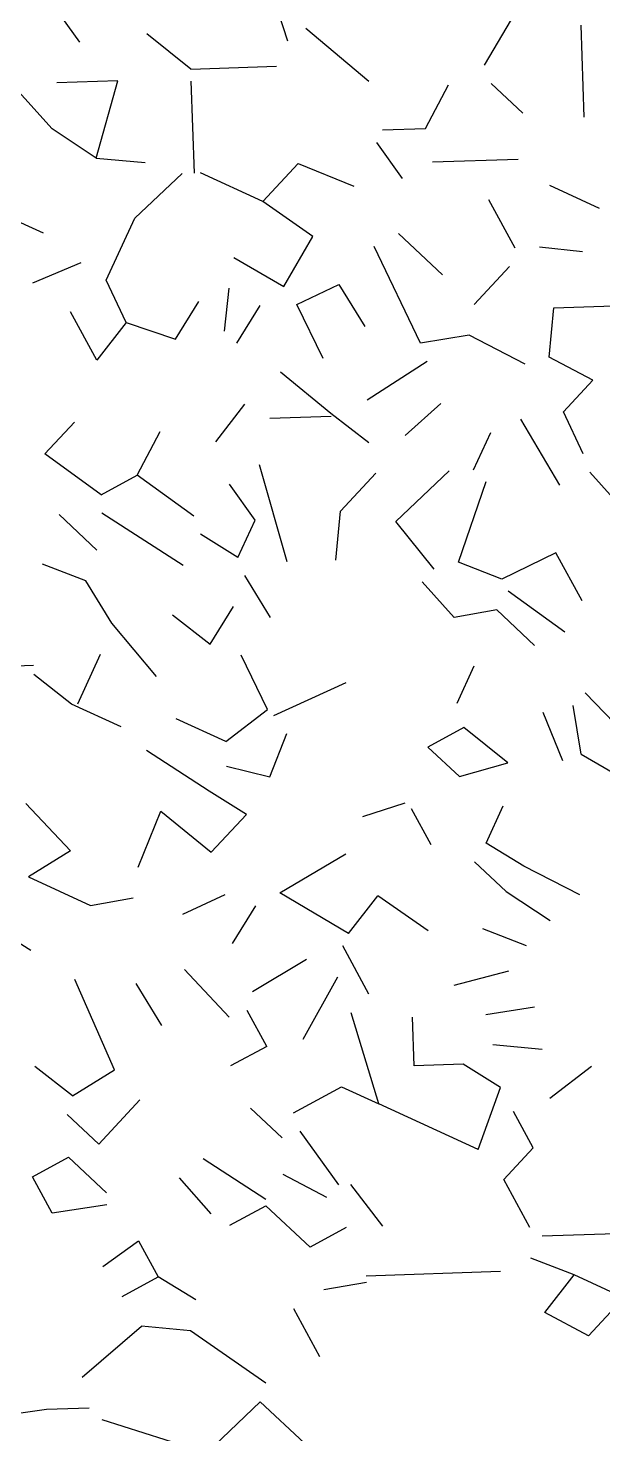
# Model space of a CAD drawing. Header units: metres. Extents: x 10 to 239, y 2 to 253.
# Drawn here: x 16.947 to 17.455, y 187.279 to 188.519 of the extents above; entities that cross this region are included whole.
import ezdxf

# ---------------------------------------------------------------- set-up
doc = ezdxf.new("R2010")
doc.units = ezdxf.units.M
doc.header["$MEASUREMENT"] = 0
doc.layers.add('bloques ARBOLES', color=7, linetype='Continuous', true_color=0xb8d897)

# ---------------------------------------------------------------- blocks, each defined once
blk = doc.blocks.new('arb-alz-77')
at = {"layer": 'bloques ARBOLES', "linetype": 'Continuous'}
for p, q in [((-3.1795, 7.8762), (-3.2072, 7.9624)), ((-2.7793, 7.8274), (-2.6967, 7.9672)), ((-3.6029, 7.8743), (-3.6551, 7.9473)), ((-3.3768, 7.8197), (-3.4665, 7.8914)), ((-3.0148, 7.7946), (-3.1429, 7.9023)), ((-2.5764, 7.7221), (-2.5826, 7.9088)), ((-3.6592, 7.698), (-3.8016, 7.8551)), ((-3.3768, 7.8197), (-3.2027, 7.8256)), ((-3.3768, 7.8197), (-3.2027, 7.8256)), ((-3.3768, 7.8197), (-3.2027, 7.8256)), ((-3.5255, 7.796), (-3.6499, 7.7918)), ((-3.57, 7.6388), (-3.5255, 7.796)), ((-3.3696, 7.6082), (-3.376, 7.7948)), ((-3.3696, 7.6082), (-3.376, 7.7948)), ((-3.3696, 7.6082), (-3.376, 7.7948)), ((-2.8995, 7.6988), (-2.8526, 7.7876)), ((-2.7012, 7.7303), (-2.7655, 7.7906)), ((-3.57, 7.6388), (-3.6592, 7.698)), ((-3.57, 7.6388), (-3.6592, 7.698)), ((-3.57, 7.6388), (-3.6592, 7.698)), ((-2.9865, 7.6959), (-2.8995, 7.6988)), ((-2.9865, 7.6959), (-2.8995, 7.6988)), ((-2.9865, 7.6959), (-2.8995, 7.6988)), ((-2.9459, 7.5975), (-2.9982, 7.6706)), ((-2.9459, 7.5975), (-2.9982, 7.6706)), ((-2.9459, 7.5975), (-2.9982, 7.6706)), ((-2.9459, 7.5975), (-2.9982, 7.6706)), ((-3.57, 7.6388), (-3.47, 7.6296)), ((-3.57, 7.6388), (-3.47, 7.6296)), ((-2.8847, 7.6308), (-2.7104, 7.6366)), ((-2.8847, 7.6308), (-2.7104, 7.6366)), ((-2.8847, 7.6308), (-2.7104, 7.6366)), ((-2.8847, 7.6308), (-2.7104, 7.6366)), ((-3.4912, 7.5168), (-3.3946, 7.6073)), ((-3.4912, 7.5168), (-3.3946, 7.6073)), ((-3.2307, 7.5507), (-3.3572, 7.6087)), ((-3.2307, 7.5507), (-3.3572, 7.6087)), ((-3.2307, 7.5507), (-3.3572, 7.6087)), ((-3.2307, 7.5507), (-3.3572, 7.6087)), ((-3.2307, 7.5507), (-3.1587, 7.6277)), ((-3.2307, 7.5507), (-3.1587, 7.6277)), ((-3.2307, 7.5507), (-3.1587, 7.6277)), ((-3.2307, 7.5507), (-3.1587, 7.6277)), ((-3.2307, 7.5507), (-3.1587, 7.6277)), ((-3.2307, 7.5507), (-3.1587, 7.6277)), ((-3.2307, 7.5507), (-3.1587, 7.6277)), ((-3.1587, 7.6277), (-3.045, 7.5818)), ((-2.5453, 7.5364), (-2.6464, 7.5828)), ((-3.1287, 7.4793), (-3.2307, 7.5507)), ((-3.1287, 7.4793), (-3.2307, 7.5507)), ((-2.7169, 7.4558), (-2.77, 7.5536)), ((-2.7169, 7.4558), (-2.77, 7.5536)), ((-2.7169, 7.4558), (-2.77, 7.5536)), ((-2.7169, 7.4558), (-2.77, 7.5536)), ((-2.7169, 7.4558), (-2.77, 7.5536)), ((-2.7169, 7.4558), (-2.77, 7.5536)), ((-2.7169, 7.4558), (-2.77, 7.5536)), ((-3.6769, 7.4857), (-3.7529, 7.5205)), ((-3.6769, 7.4857), (-3.7529, 7.5205)), ((-3.6769, 7.4857), (-3.7529, 7.5205)), ((-3.5493, 7.3904), (-3.4912, 7.5168)), ((-3.5493, 7.3904), (-3.4912, 7.5168)), ((-3.1875, 7.3776), (-3.1287, 7.4793)), ((-3.1875, 7.3776), (-3.1287, 7.4793)), ((-2.9545, 7.4851), (-2.8644, 7.401)), ((-3.2892, 7.4366), (-3.1875, 7.3776)), ((-2.9096, 7.2624), (-3.0034, 7.4587)), ((-2.9096, 7.2624), (-3.0034, 7.4587)), ((-2.9096, 7.2624), (-3.0034, 7.4587)), ((-2.5796, 7.448), (-2.6671, 7.4575)), ((-3.6986, 7.3853), (-3.6002, 7.4261)), ((-3.6986, 7.3853), (-3.6002, 7.4261)), ((-3.6986, 7.3853), (-3.6002, 7.4261)), ((-2.8001, 7.3408), (-2.7281, 7.4181)), ((-3.5089, 7.3045), (-3.5493, 7.3904)), ((-3.1614, 7.3412), (-3.0756, 7.3814)), ((-3.1614, 7.3412), (-3.0756, 7.3814)), ((-3.1614, 7.3412), (-3.0756, 7.3814)), ((-3.0756, 7.3814), (-3.0228, 7.296)), ((-3.0756, 7.3814), (-3.0228, 7.296)), ((-3.2994, 7.3738), (-3.3091, 7.2864)), ((-3.2994, 7.3738), (-3.3091, 7.2864)), ((-3.5686, 7.2278), (-3.6217, 7.3257)), ((-3.5686, 7.2278), (-3.6217, 7.3257)), ((-3.5686, 7.2278), (-3.6217, 7.3257)), ((-3.5686, 7.2278), (-3.6217, 7.3257)), ((-3.5686, 7.2278), (-3.6217, 7.3257)), ((-3.408, 7.2706), (-3.3609, 7.3469)), ((-3.408, 7.2706), (-3.3609, 7.3469)), ((-3.2832, 7.2623), (-3.2361, 7.3387)), ((-3.2832, 7.2623), (-3.2361, 7.3387)), ((-3.1078, 7.2308), (-3.1614, 7.3412)), ((-2.6472, 7.2339), (-2.6379, 7.3339)), ((-2.6472, 7.2339), (-2.6379, 7.3339)), ((-2.6472, 7.2339), (-2.6379, 7.3339)), ((-2.6472, 7.2339), (-2.6379, 7.3339)), ((-2.6379, 7.3339), (-2.4638, 7.3398)), ((-3.5089, 7.3045), (-3.5686, 7.2278)), ((-3.5089, 7.3045), (-3.5686, 7.2278)), ((-3.5089, 7.3045), (-3.408, 7.2706)), ((-3.5089, 7.3045), (-3.408, 7.2706)), ((-2.8106, 7.2783), (-2.9096, 7.2624)), ((-2.6964, 7.2198), (-2.8106, 7.2783)), ((-2.6964, 7.2198), (-2.8106, 7.2783)), ((-2.6964, 7.2198), (-2.8106, 7.2783)), ((-2.5583, 7.1872), (-2.6472, 7.2339)), ((-2.5583, 7.1872), (-2.6472, 7.2339)), ((-2.5583, 7.1872), (-2.6472, 7.2339)), ((-2.5583, 7.1872), (-2.6472, 7.2339)), ((-3.0178, 7.1467), (-2.896, 7.2255)), ((-3.0178, 7.1467), (-2.896, 7.2255)), ((-3.0178, 7.1467), (-2.896, 7.2255)), ((-3.0178, 7.1467), (-2.896, 7.2255)), ((-3.0917, 7.1194), (-3.1941, 7.203)), ((-3.0917, 7.1194), (-3.1941, 7.203)), ((-3.0917, 7.1194), (-3.1941, 7.203)), ((-3.0917, 7.1194), (-3.1941, 7.203)), ((-2.6184, 7.1228), (-2.5583, 7.1872)), ((-2.6184, 7.1228), (-2.5583, 7.1872)), ((-3.3263, 7.0616), (-3.2667, 7.1383)), ((-3.3263, 7.0616), (-3.2667, 7.1383)), ((-3.3263, 7.0616), (-3.2667, 7.1383)), ((-3.0148, 7.0597), (-3.0917, 7.1194)), ((-3.0148, 7.0597), (-3.0917, 7.1194)), ((-2.9406, 7.0746), (-2.8681, 7.1393)), ((-2.9406, 7.0746), (-2.8681, 7.1393)), ((-2.5781, 7.037), (-2.6184, 7.1228)), ((-3.6743, 7.0374), (-3.6141, 7.1017)), ((-3.6743, 7.0374), (-3.6141, 7.1017)), ((-3.6743, 7.0374), (-3.6141, 7.1017)), ((-3.6743, 7.0374), (-3.6141, 7.1017)), ((-3.0914, 7.1131), (-3.2159, 7.1089)), ((-3.0914, 7.1131), (-3.2159, 7.1089)), ((-2.6257, 6.9732), (-2.7052, 7.1074)), ((-2.6257, 6.9732), (-2.7052, 7.1074)), ((-2.6257, 6.9732), (-2.7052, 7.1074)), ((-2.6257, 6.9732), (-2.7052, 7.1074)), ((-3.486, 6.9939), (-3.4392, 7.0827)), ((-3.486, 6.9939), (-3.4392, 7.0827)), ((-3.486, 6.9939), (-3.4392, 7.0827)), ((-3.486, 6.9939), (-3.4392, 7.0827)), ((-3.486, 6.9939), (-3.4392, 7.0827)), ((-3.486, 6.9939), (-3.4392, 7.0827)), ((-3.486, 6.9939), (-3.4392, 7.0827)), ((-2.8014, 7.0045), (-2.7665, 7.0805)), ((-2.8014, 7.0045), (-2.7665, 7.0805)), ((-2.8014, 7.0045), (-2.7665, 7.0805)), ((-2.8014, 7.0045), (-2.7665, 7.0805)), ((-2.8014, 7.0045), (-2.7665, 7.0805)), ((-2.8014, 7.0045), (-2.7665, 7.0805)), ((-3.5593, 6.954), (-3.6743, 7.0374)), ((-3.1811, 6.8174), (-3.2375, 7.0148)), ((-3.1811, 6.8174), (-3.2375, 7.0148)), ((-3.1811, 6.8174), (-3.2375, 7.0148)), ((-3.1811, 6.8174), (-3.2375, 7.0148)), ((-3.5593, 6.954), (-3.486, 6.9939)), ((-3.5593, 6.954), (-3.486, 6.9939)), ((-3.5593, 6.954), (-3.486, 6.9939)), ((-3.3711, 6.9106), (-3.486, 6.9939)), ((-3.3711, 6.9106), (-3.486, 6.9939)), ((-3.0725, 6.9206), (-3.0004, 6.9978)), ((-2.9596, 6.8996), (-2.8509, 7.0028)), ((-2.9596, 6.8996), (-2.8509, 7.0028)), ((-2.8322, 6.8167), (-2.7755, 6.9806)), ((-2.8322, 6.8167), (-2.7755, 6.9806)), ((-2.8322, 6.8167), (-2.7755, 6.9806)), ((-2.8322, 6.8167), (-2.7755, 6.9806)), ((-2.4997, 6.9276), (-2.5644, 7.0001)), ((-2.4997, 6.9276), (-2.5644, 7.0001)), ((-2.4997, 6.9276), (-2.5644, 7.0001)), ((-2.4997, 6.9276), (-2.5644, 7.0001)), ((-3.2463, 6.9024), (-3.2985, 6.9753)), ((-3.2463, 6.9024), (-3.2985, 6.9753)), ((-3.2463, 6.9024), (-3.2985, 6.9753)), ((-3.0816, 6.8207), (-3.0725, 6.9206)), ((-3.0816, 6.8207), (-3.0725, 6.9206)), ((-3.5681, 6.8416), (-3.6452, 6.9138)), ((-3.3925, 6.8102), (-3.558, 6.9167)), ((-3.3925, 6.8102), (-3.558, 6.9167)), ((-3.281, 6.8264), (-3.2463, 6.9024)), ((-3.281, 6.8264), (-3.2463, 6.9024)), ((-2.8816, 6.8025), (-2.9596, 6.8996)), ((-3.281, 6.8264), (-3.3574, 6.8737)), ((-3.281, 6.8264), (-3.3574, 6.8737)), ((-2.6337, 6.8358), (-2.7439, 6.7823)), ((-2.5806, 6.7379), (-2.6337, 6.8358)), ((-2.5806, 6.7379), (-2.6337, 6.8358)), ((-2.5806, 6.7379), (-2.6337, 6.8358)), ((-2.5806, 6.7379), (-2.6337, 6.8358)), ((-3.5909, 6.7786), (-3.6792, 6.8129)), ((-3.5909, 6.7786), (-3.6792, 6.8129)), ((-3.5909, 6.7786), (-3.6792, 6.8129)), ((-2.7439, 6.7823), (-2.8322, 6.8167)), ((-2.7439, 6.7823), (-2.8322, 6.8167)), ((-3.5381, 6.6931), (-3.5909, 6.7786)), ((-3.5381, 6.6931), (-3.5909, 6.7786)), ((-3.2146, 6.7041), (-3.2673, 6.7895)), ((-2.8409, 6.7043), (-2.9058, 6.7768)), ((-2.8409, 6.7043), (-2.9058, 6.7768)), ((-2.8409, 6.7043), (-2.9058, 6.7768)), ((-2.6157, 6.6744), (-2.7306, 6.7579)), ((-3.3373, 6.6502), (-3.2902, 6.7265)), ((-3.3373, 6.6502), (-3.2902, 6.7265)), ((-2.7543, 6.7197), (-2.8409, 6.7043)), ((-2.7543, 6.7197), (-2.8409, 6.7043)), ((-2.7543, 6.7197), (-2.8409, 6.7043)), ((-2.677, 6.6475), (-2.7543, 6.7197)), ((-2.677, 6.6475), (-2.7543, 6.7197)), ((-2.677, 6.6475), (-2.7543, 6.7197)), ((-2.677, 6.6475), (-2.7543, 6.7197)), ((-3.4472, 6.5842), (-3.5381, 6.6931)), ((-3.4141, 6.7098), (-3.3373, 6.6502)), ((-3.4141, 6.7098), (-3.3373, 6.6502)), ((-3.4141, 6.7098), (-3.3373, 6.6502)), ((-3.4141, 6.7098), (-3.3373, 6.6502)), ((-3.4141, 6.7098), (-3.3373, 6.6502)), ((-3.4141, 6.7098), (-3.3373, 6.6502)), ((-3.4141, 6.7098), (-3.3373, 6.6502)), ((-3.6971, 6.6068), (-3.9958, 6.5967)), ((-3.6073, 6.5289), (-3.561, 6.6301)), ((-3.6073, 6.5289), (-3.561, 6.6301)), ((-3.2207, 6.5172), (-3.2742, 6.6274)), ((-3.2207, 6.5172), (-3.2742, 6.6274)), ((-3.2207, 6.5172), (-3.2742, 6.6274)), ((-2.835, 6.5301), (-2.8003, 6.6059)), ((-2.835, 6.5301), (-2.8003, 6.6059)), ((-3.6198, 6.5284), (-3.6965, 6.5882)), ((-3.6198, 6.5284), (-3.6965, 6.5882)), ((-3.6198, 6.5284), (-3.6965, 6.5882)), ((-3.6198, 6.5284), (-3.6965, 6.5882)), ((-3.6198, 6.5284), (-3.6965, 6.5882)), ((-3.6198, 6.5284), (-3.6965, 6.5882)), ((-3.2079, 6.5051), (-3.0608, 6.5723)), ((-3.2079, 6.5051), (-3.0608, 6.5723)), ((-2.4581, 6.4308), (-2.5742, 6.5513)), ((-3.5185, 6.482), (-3.6198, 6.5284)), ((-2.5824, 6.4265), (-2.5983, 6.5257)), ((-2.5824, 6.4265), (-2.5983, 6.5257)), ((-2.5824, 6.4265), (-2.5983, 6.5257)), ((-2.5824, 6.4265), (-2.5983, 6.5257)), ((-2.5824, 6.4265), (-2.5983, 6.5257)), ((-2.5824, 6.4265), (-2.5983, 6.5257)), ((-2.5824, 6.4265), (-2.5983, 6.5257)), ((-3.3057, 6.452), (-3.407, 6.4983)), ((-3.3057, 6.452), (-3.407, 6.4983)), ((-3.3057, 6.452), (-3.2207, 6.5172)), ((-3.3057, 6.452), (-3.2207, 6.5172)), ((-2.6193, 6.4128), (-2.66, 6.5111)), ((-2.6193, 6.4128), (-2.66, 6.5111)), ((-2.6193, 6.4128), (-2.66, 6.5111)), ((-3.2161, 6.3802), (-3.1818, 6.4686)), ((-3.2161, 6.3802), (-3.1818, 6.4686)), ((-3.2161, 6.3802), (-3.1818, 6.4686)), ((-2.821, 6.4808), (-2.8944, 6.4409)), ((-2.7314, 6.409), (-2.821, 6.4808)), ((-2.7314, 6.409), (-2.821, 6.4808)), ((-2.7314, 6.409), (-2.821, 6.4808)), ((-3.3398, 6.3511), (-3.4671, 6.434)), ((-3.3398, 6.3511), (-3.4671, 6.434)), ((-3.3398, 6.3511), (-3.4671, 6.434)), ((-2.8944, 6.4409), (-2.83, 6.3808)), ((-2.8944, 6.4409), (-2.83, 6.3808)), ((-2.8944, 6.4409), (-2.83, 6.3808)), ((-2.83, 6.3808), (-2.7314, 6.409)), ((-2.5824, 6.4265), (-2.4808, 6.3677)), ((-3.3041, 6.4022), (-3.2161, 6.3802)), ((-3.3041, 6.4022), (-3.2161, 6.3802)), ((-3.3041, 6.4022), (-3.2161, 6.3802)), ((-3.2633, 6.3039), (-3.3398, 6.3511)), ((-3.2633, 6.3039), (-3.3398, 6.3511)), ((-3.2633, 6.3039), (-3.3398, 6.3511)), ((-3.2633, 6.3039), (-3.3398, 6.3511)), ((-3.7126, 6.3261), (-3.6221, 6.2295)), ((-3.7126, 6.3261), (-3.6221, 6.2295)), ((-3.7126, 6.3261), (-3.6221, 6.2295)), ((-3.7126, 6.3261), (-3.6221, 6.2295)), ((-3.0266, 6.2995), (-2.9403, 6.3273)), ((-3.0266, 6.2995), (-2.9403, 6.3273)), ((-3.0266, 6.2995), (-2.9403, 6.3273)), ((-3.0266, 6.2995), (-2.9403, 6.3273)), ((-2.7757, 6.2457), (-2.7408, 6.3216)), ((-2.7757, 6.2457), (-2.7408, 6.3216)), ((-2.7757, 6.2457), (-2.7408, 6.3216)), ((-3.4839, 6.1968), (-3.438, 6.3104)), ((-3.4839, 6.1968), (-3.438, 6.3104)), ((-3.4839, 6.1968), (-3.438, 6.3104)), ((-3.438, 6.3104), (-3.3356, 6.2268)), ((-3.438, 6.3104), (-3.3356, 6.2268)), ((-3.3356, 6.2268), (-3.2633, 6.3039)), ((-2.8876, 6.2419), (-2.9274, 6.3152)), ((-2.8876, 6.2419), (-2.9274, 6.3152)), ((-2.6992, 6.1984), (-2.7757, 6.2457)), ((-2.6992, 6.1984), (-2.7757, 6.2457)), ((-3.6221, 6.2295), (-3.7076, 6.1768)), ((-3.6221, 6.2295), (-3.7076, 6.1768)), ((-3.1957, 6.1442), (-3.0614, 6.2234)), ((-3.1957, 6.1442), (-3.0614, 6.2234)), ((-3.1957, 6.1442), (-3.0614, 6.2234)), ((-2.7349, 6.1474), (-2.7993, 6.2075)), ((-3.7076, 6.1768), (-3.5809, 6.1188)), ((-2.5852, 6.14), (-2.6992, 6.1984)), ((-2.5852, 6.14), (-2.6992, 6.1984)), ((-2.7349, 6.1474), (-2.6457, 6.0882)), ((-2.7349, 6.1474), (-2.6457, 6.0882)), ((-3.5809, 6.1188), (-3.4943, 6.1342)), ((-3.5809, 6.1188), (-3.4943, 6.1342)), ((-3.5809, 6.1188), (-3.4943, 6.1342)), ((-3.5809, 6.1188), (-3.4943, 6.1342)), ((-3.5809, 6.1188), (-3.4943, 6.1342)), ((-3.5809, 6.1188), (-3.4943, 6.1342)), ((-3.3076, 6.1405), (-3.3936, 6.1001)), ((-3.3076, 6.1405), (-3.3936, 6.1001)), ((-3.056, 6.0617), (-3.1957, 6.1442)), ((-3.056, 6.0617), (-3.1957, 6.1442)), ((-3.056, 6.0617), (-3.1957, 6.1442)), ((-3.056, 6.0617), (-3.1957, 6.1442)), ((-3.056, 6.0617), (-3.1957, 6.1442)), ((-3.056, 6.0617), (-2.9963, 6.1385)), ((-2.8941, 6.0672), (-2.9963, 6.1385)), ((-2.8941, 6.0672), (-2.9963, 6.1385)), ((-2.8941, 6.0672), (-2.9963, 6.1385)), ((-2.8941, 6.0672), (-2.9963, 6.1385)), ((-2.8941, 6.0672), (-2.9963, 6.1385)), ((-2.8941, 6.0672), (-2.9963, 6.1385)), ((-2.8941, 6.0672), (-2.9963, 6.1385)), ((-3.2919, 6.0413), (-3.2446, 6.1177)), ((-3.2919, 6.0413), (-3.2446, 6.1177)), ((-3.2919, 6.0413), (-3.2446, 6.1177)), ((-3.2919, 6.0413), (-3.2446, 6.1177)), ((-3.7025, 6.0274), (-3.7788, 6.0747)), ((-3.7025, 6.0274), (-3.7788, 6.0747)), ((-3.7025, 6.0274), (-3.7788, 6.0747)), ((-2.6938, 6.0366), (-2.7822, 6.071)), ((-3.0144, 5.9386), (-3.0675, 6.0364)), ((-3.0144, 5.9386), (-3.0675, 6.0364)), ((-3.1412, 6.0089), (-3.2511, 5.9431)), ((-3.2992, 5.8916), (-3.3898, 5.9882)), ((-3.2992, 5.8916), (-3.3898, 5.9882)), ((-2.8407, 5.9569), (-2.7296, 5.9856)), ((-2.8407, 5.9569), (-2.7296, 5.9856)), ((-2.8407, 5.9569), (-2.7296, 5.9856)), ((-3.5324, 5.7842), (-3.6133, 5.9683)), ((-3.5324, 5.7842), (-3.6133, 5.9683)), ((-3.5324, 5.7842), (-3.6133, 5.9683)), ((-3.4357, 5.8746), (-3.4885, 5.9599)), ((-3.4357, 5.8746), (-3.4885, 5.9599)), ((-3.1483, 5.8469), (-3.0779, 5.9738)), ((-3.1483, 5.8469), (-3.0779, 5.9738)), ((-3.1483, 5.8469), (-3.0779, 5.9738)), ((-3.1483, 5.8469), (-3.0779, 5.9738)), ((-3.1483, 5.8469), (-3.0779, 5.9738)), ((-3.1483, 5.8469), (-3.0779, 5.9738)), ((-3.2225, 5.832), (-3.2624, 5.9053)), ((-3.2225, 5.832), (-3.2624, 5.9053)), ((-3.2225, 5.832), (-3.2624, 5.9053)), ((-3.2225, 5.832), (-3.2624, 5.9053)), ((-2.9944, 5.7151), (-3.0505, 5.9)), ((-2.9944, 5.7151), (-3.0505, 5.9)), ((-2.9944, 5.7151), (-3.0505, 5.9)), ((-2.9944, 5.7151), (-3.0505, 5.9)), ((-2.9222, 5.7922), (-2.9256, 5.8918)), ((-2.9222, 5.7922), (-2.9256, 5.8918)), ((-2.7763, 5.8968), (-2.6772, 5.9125)), ((-2.7763, 5.8968), (-2.6772, 5.9125)), ((-2.6619, 5.826), (-2.7618, 5.835)), ((-2.6619, 5.826), (-2.7618, 5.835)), ((-2.6619, 5.826), (-2.7618, 5.835)), ((-2.6619, 5.826), (-2.7618, 5.835)), ((-2.6619, 5.826), (-2.7618, 5.835)), ((-2.6619, 5.826), (-2.7618, 5.835)), ((-3.2225, 5.832), (-3.2959, 5.7922)), ((-3.2225, 5.832), (-3.2959, 5.7922)), ((-3.2225, 5.832), (-3.2959, 5.7922)), ((-3.2225, 5.832), (-3.2959, 5.7922)), ((-3.6177, 5.7314), (-3.6946, 5.7911)), ((-3.6177, 5.7314), (-3.6946, 5.7911)), ((-3.6177, 5.7314), (-3.6946, 5.7911)), ((-3.6177, 5.7314), (-3.5324, 5.7842)), ((-3.6177, 5.7314), (-3.5324, 5.7842)), ((-3.6177, 5.7314), (-3.5324, 5.7842)), ((-3.6177, 5.7314), (-3.5324, 5.7842)), ((-3.6177, 5.7314), (-3.5324, 5.7842)), ((-2.8228, 5.7956), (-2.9222, 5.7922)), ((-2.8228, 5.7956), (-2.9222, 5.7922)), ((-2.8228, 5.7956), (-2.9222, 5.7922)), ((-2.7463, 5.7483), (-2.8228, 5.7956)), ((-2.6459, 5.7269), (-2.561, 5.7919)), ((-2.6459, 5.7269), (-2.561, 5.7919)), ((-3.1681, 5.6968), (-3.0702, 5.7499)), ((-3.1681, 5.6968), (-3.0702, 5.7499)), ((-3.1681, 5.6968), (-3.0702, 5.7499)), ((-3.1681, 5.6968), (-3.0702, 5.7499)), ((-3.1681, 5.6968), (-3.0702, 5.7499)), ((-3.1681, 5.6968), (-3.0702, 5.7499)), ((-3.1681, 5.6968), (-3.0702, 5.7499)), ((-3.0702, 5.7499), (-2.9944, 5.7151)), ((-3.0702, 5.7499), (-2.9944, 5.7151)), ((-2.7919, 5.6222), (-2.7463, 5.7483)), ((-2.7919, 5.6222), (-2.7463, 5.7483)), ((-2.7919, 5.6222), (-2.7463, 5.7483)), ((-2.7919, 5.6222), (-2.7463, 5.7483)), ((-2.7919, 5.6222), (-2.7463, 5.7483)), ((-2.7919, 5.6222), (-2.7463, 5.7483)), ((-2.7919, 5.6222), (-2.7463, 5.7483)), ((-2.7919, 5.6222), (-2.7463, 5.7483)), ((-2.7919, 5.6222), (-2.7463, 5.7483)), ((-2.7919, 5.6222), (-2.7463, 5.7483)), ((-2.7919, 5.6222), (-2.7463, 5.7483)), ((-3.5645, 5.6335), (-3.4805, 5.7236)), ((-3.5645, 5.6335), (-3.4805, 5.7236)), ((-3.5645, 5.6335), (-3.4805, 5.7236)), ((-3.5645, 5.6335), (-3.4805, 5.7236)), ((-3.6289, 5.6937), (-3.5645, 5.6335)), ((-3.6289, 5.6937), (-3.5645, 5.6335)), ((-3.1913, 5.6462), (-3.2557, 5.7062)), ((-3.1913, 5.6462), (-3.2557, 5.7062)), ((-3.1913, 5.6462), (-3.2557, 5.7062)), ((-3.1913, 5.6462), (-3.2557, 5.7062)), ((-2.7919, 5.6222), (-2.9944, 5.7151)), ((-2.7919, 5.6222), (-2.9944, 5.7151)), ((-2.7919, 5.6222), (-2.9944, 5.7151)), ((-2.68, 5.626), (-2.7199, 5.6995)), ((-3.0759, 5.5504), (-3.1544, 5.6599)), ((-3.0759, 5.5504), (-3.1544, 5.6599)), ((-3.6994, 5.5667), (-3.626, 5.6065)), ((-3.6994, 5.5667), (-3.626, 5.6065)), ((-3.6994, 5.5667), (-3.626, 5.6065)), ((-3.626, 5.6065), (-3.5488, 5.5344)), ((-3.626, 5.6065), (-3.5488, 5.5344)), ((-3.626, 5.6065), (-3.5488, 5.5344)), ((-3.626, 5.6065), (-3.5488, 5.5344)), ((-2.74, 5.5617), (-2.68, 5.626)), ((-3.2244, 5.5205), (-3.3517, 5.6033)), ((-3.2244, 5.5205), (-3.3517, 5.6033)), ((-3.6595, 5.4932), (-3.6994, 5.5667)), ((-3.6595, 5.4932), (-3.6994, 5.5667)), ((-3.6595, 5.4932), (-3.6994, 5.5667)), ((-3.3356, 5.4917), (-3.4003, 5.5645)), ((-3.3356, 5.4917), (-3.4003, 5.5645)), ((-3.3356, 5.4917), (-3.4003, 5.5645)), ((-3.3356, 5.4917), (-3.4003, 5.5645)), ((-3.3356, 5.4917), (-3.4003, 5.5645)), ((-3.3356, 5.4917), (-3.4003, 5.5645)), ((-3.1001, 5.5247), (-3.1888, 5.5715)), ((-3.1001, 5.5247), (-3.1888, 5.5715)), ((-3.1001, 5.5247), (-3.1888, 5.5715)), ((-3.1001, 5.5247), (-3.1888, 5.5715)), ((-3.1001, 5.5247), (-3.1888, 5.5715)), ((-2.986, 5.4662), (-3.0511, 5.5512)), ((-2.6869, 5.4638), (-2.74, 5.5617)), ((-2.6869, 5.4638), (-2.74, 5.5617)), ((-2.6869, 5.4638), (-2.74, 5.5617)), ((-3.548, 5.5096), (-3.6595, 5.4932)), ((-3.548, 5.5096), (-3.6595, 5.4932)), ((-3.2974, 5.4683), (-3.2241, 5.5079)), ((-3.2974, 5.4683), (-3.2241, 5.5079)), ((-3.2974, 5.4683), (-3.2241, 5.5079)), ((-3.134, 5.4239), (-3.2241, 5.5079)), ((-3.134, 5.4239), (-3.2241, 5.5079)), ((-3.134, 5.4239), (-3.2241, 5.5079)), ((-3.0606, 5.4637), (-3.134, 5.4239)), ((-3.5562, 5.3847), (-3.4833, 5.4369)), ((-3.4833, 5.4369), (-3.4434, 5.3636)), ((-3.4833, 5.4369), (-3.4434, 5.3636)), ((-3.4833, 5.4369), (-3.4434, 5.3636)), ((-3.4833, 5.4369), (-3.4434, 5.3636)), ((-2.5121, 5.4511), (-2.6614, 5.446)), ((-2.5121, 5.4511), (-2.6614, 5.446)), ((-2.5966, 5.3673), (-2.6848, 5.4017)), ((-3.5168, 5.3237), (-3.4434, 5.3636)), ((-3.5168, 5.3237), (-3.4434, 5.3636)), ((-3.5168, 5.3237), (-3.4434, 5.3636)), ((-3.5168, 5.3237), (-3.4434, 5.3636)), ((-3.367, 5.3163), (-3.4434, 5.3636)), ((-3.367, 5.3163), (-3.4434, 5.3636)), ((-3.367, 5.3163), (-3.4434, 5.3636)), ((-3.1061, 5.3377), (-3.0196, 5.3529)), ((-3.1061, 5.3377), (-3.0196, 5.3529)), ((-3.1061, 5.3377), (-3.0196, 5.3529)), ((-3.1061, 5.3377), (-3.0196, 5.3529)), ((-3.1061, 5.3377), (-3.0196, 5.3529)), ((-3.1061, 5.3377), (-3.0196, 5.3529)), ((-3.1061, 5.3377), (-3.0196, 5.3529)), ((-3.02, 5.3655), (-2.7463, 5.3747)), ((-3.02, 5.3655), (-2.7463, 5.3747)), ((-3.02, 5.3655), (-2.7463, 5.3747)), ((-3.02, 5.3655), (-2.7463, 5.3747)), ((-3.02, 5.3655), (-2.7463, 5.3747)), ((-2.6562, 5.2906), (-2.5966, 5.3673)), ((-2.6562, 5.2906), (-2.5966, 5.3673)), ((-2.6562, 5.2906), (-2.5966, 5.3673)), ((-2.6562, 5.2906), (-2.5966, 5.3673)), ((-2.6562, 5.2906), (-2.5966, 5.3673)), ((-2.6562, 5.2906), (-2.5966, 5.3673)), ((-2.6562, 5.2906), (-2.5966, 5.3673)), ((-2.6562, 5.2906), (-2.5966, 5.3673)), ((-2.4952, 5.3209), (-2.5966, 5.3673)), ((-2.4952, 5.3209), (-2.5674, 5.2437)), ((-2.4952, 5.3209), (-2.5674, 5.2437)), ((-3.114, 5.2004), (-3.1671, 5.2982)), ((-3.114, 5.2004), (-3.1671, 5.2982)), ((-2.5674, 5.2437), (-2.6562, 5.2906)), ((-2.5674, 5.2437), (-2.6562, 5.2906)), ((-2.5674, 5.2437), (-2.6562, 5.2906)), ((-2.5674, 5.2437), (-2.6562, 5.2906)), ((-2.5674, 5.2437), (-2.6562, 5.2906)), ((-3.5984, 5.1591), (-3.4773, 5.2628)), ((-3.5984, 5.1591), (-3.4773, 5.2628)), ((-3.3774, 5.2538), (-3.4773, 5.2628)), ((-3.2243, 5.1469), (-3.3774, 5.2538)), ((-3.2243, 5.1469), (-3.3774, 5.2538)), ((-3.2243, 5.1469), (-3.3774, 5.2538)), ((-3.2243, 5.1469), (-3.3774, 5.2538)), ((-3.2243, 5.1469), (-3.3774, 5.2538)), ((-3.2243, 5.1469), (-3.3774, 5.2538)), ((-3.2243, 5.1469), (-3.3774, 5.2538)), ((-3.2243, 5.1469), (-3.3774, 5.2538)), ((-3.2243, 5.1469), (-3.3774, 5.2538)), ((-3.2243, 5.1469), (-3.3774, 5.2538)), ((-3.7826, 5.0781), (-3.671, 5.0943)), ((-3.7826, 5.0781), (-3.671, 5.0943)), ((-3.7826, 5.0781), (-3.671, 5.0943)), ((-3.7826, 5.0781), (-3.671, 5.0943)), ((-3.7826, 5.0781), (-3.671, 5.0943)), ((-3.7826, 5.0781), (-3.671, 5.0943)), ((-3.671, 5.0943), (-3.5839, 5.0973)), ((-3.3441, 5.0056), (-3.2355, 5.109)), ((-3.3441, 5.0056), (-3.2355, 5.109)), ((-3.1454, 5.0249), (-3.2355, 5.109)), ((-3.1454, 5.0249), (-3.2355, 5.109)), ((-3.558, 5.0732), (-3.3441, 5.0056)), ((-3.558, 5.0732), (-3.3441, 5.0056))]:
    blk.add_line(p, q, dxfattribs=at)

msp = doc.modelspace()

# ---------------------------------------------------------------- block references
at = {"layer": 'bloques ARBOLES', "color": 2, "xscale": 0.433568186266492, "yscale": 0.433568186266492, "zscale": 0.433568186266492}
msp.add_blockref('arb-alz-77', (18.55517, 185.0925), dxfattribs=at)

doc.saveas('drawing.dxf')
